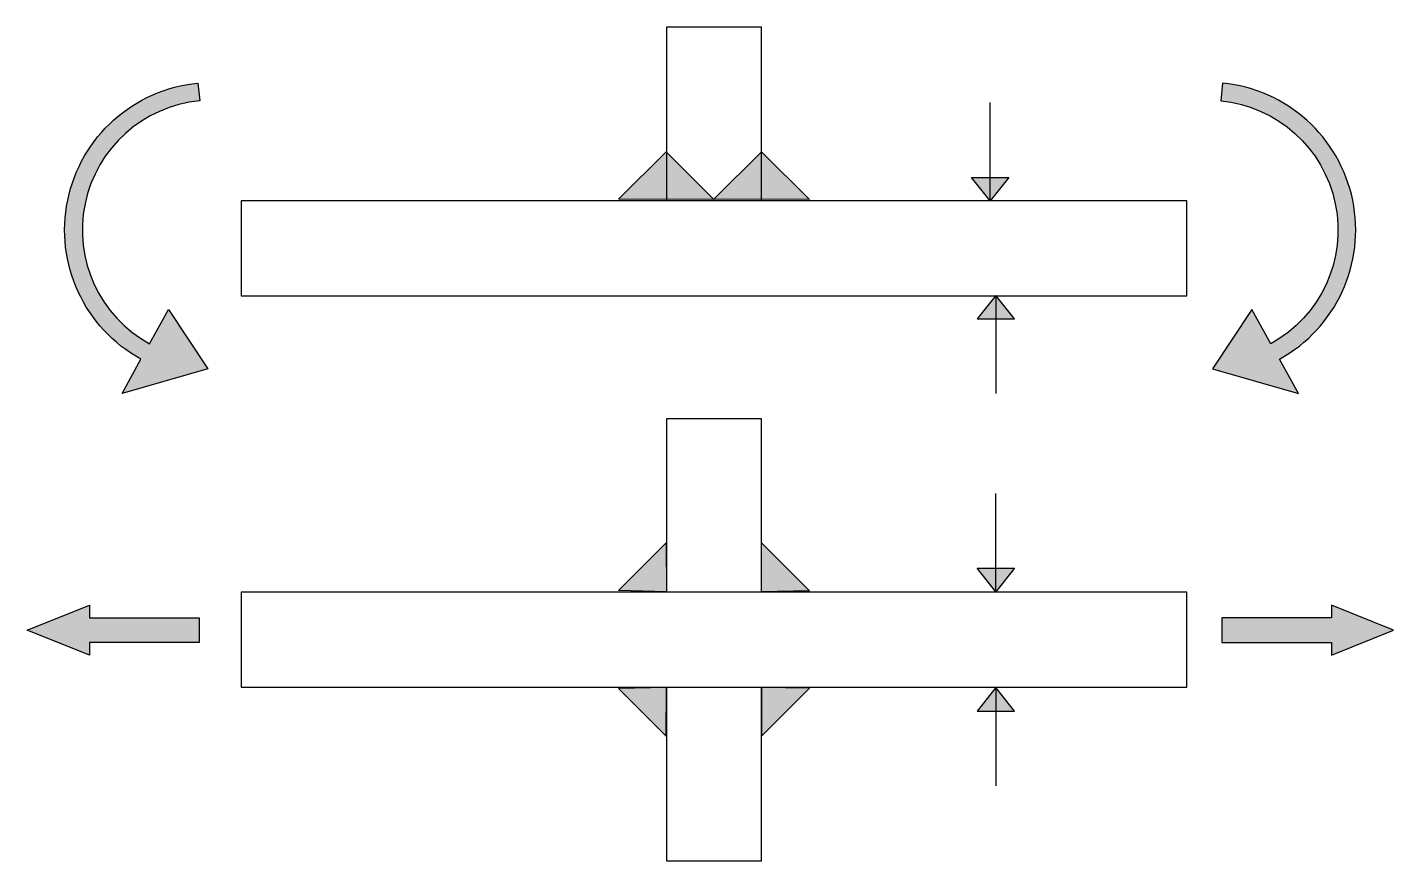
# Model space of a CAD drawing. Extents: x 6 to 116, y 0 to 67.
import ezdxf

# ---------------------------------------------------------------- set-up
doc = ezdxf.new("R2010")
doc.units = 0
doc.header["$MEASUREMENT"] = 0
doc.layers.get('0').update_dxf_attribs({"linetype": 'CONTINUOUS'})
doc.layers.add('1', color=7, linetype='CONTINUOUS')

msp = doc.modelspace()

# ---------------------------------------------------------------- hatches: boundary and pattern name
at = {"layer": '1'}
for points in [[(20.78, 39.78), (13.89, 37.78), (15.41, 40.54, -0.737367), (19.99, 62.72), (20.13, 61.3, 0.737367), (16.1, 41.78), (17.62, 44.54)], [(101.53, 39.78), (108.42, 37.78), (106.9, 40.54, 0.737367), (102.32, 62.72), (102.18, 61.3, -0.737367), (106.21, 41.78), (104.69, 44.54)], [(53.8, 53.4), (57.61, 57.21), (61.46, 53.36)], [(61.46, 53.4), (65.28, 57.21), (69.13, 53.36)], [(83.65, 53.26), (82.15, 55.15), (85.15, 55.15)], [(84.12, 45.67), (82.62, 43.78), (85.62, 43.78)], [(53.8, 21.96), (57.61, 25.78), (57.65, 21.86)], [(65.28, 21.86), (65.28, 25.78), (69.13, 21.93)], [(84.12, 21.86), (82.62, 23.75), (85.62, 23.75)], [(6.28, 18.78), (11.28, 20.78), (11.28, 19.78), (20.08, 19.78), (20.08, 18.78), (20.08, 17.78), (11.28, 17.78), (11.28, 16.78)], [(116.08, 18.78), (111.08, 20.78), (111.08, 19.78), (102.28, 19.78), (102.28, 18.78), (102.28, 17.78), (111.08, 17.78), (111.08, 16.78)], [(53.8, 14.08), (57.61, 10.26), (57.65, 14.18)], [(65.28, 14.18), (65.28, 10.26), (69.13, 14.11)], [(84.12, 14.17), (82.62, 12.28), (85.62, 12.28)]]:
    msp.add_hatch(color=7, dxfattribs=at).paths.add_polyline_path(points)

# ---------------------------------------------------------------- linework, layer by layer
at = {"color": 7, "linetype": 'CONTINUOUS'}
for points in [[(57.65, 67.2), (57.65, 53.3), (65.28, 53.3), (65.28, 67.2)], [(57.65, 35.76), (57.65, 21.86), (65.28, 21.86), (65.28, 35.76)], [(23.46, 14.2), (99.46, 14.2), (99.46, 21.83), (23.46, 21.83)], [(57.65, 14.16), (57.65, 0.26), (65.28, 0.26), (65.28, 14.16)]]:
    msp.add_lwpolyline(points, close=True, dxfattribs=at)
at = {"linetype": 'CONTINUOUS'}
msp.add_lwpolyline([(23.46, 45.63), (99.46, 45.63), (99.46, 53.26), (23.46, 53.26)], close=True, dxfattribs=at)
at = {"layer": '1', "linetype": 'CONTINUOUS'}
for p, q in [((83.65, 53.26), (83.65, 61.15)), ((84.12, 45.67), (84.12, 37.78)), ((84.12, 21.86), (84.12, 29.75)), ((84.12, 14.17), (84.12, 6.28))]:
    msp.add_line(p, q, dxfattribs=at)
for points in [[(20.78, 39.78), (13.89, 37.78), (15.41, 40.54, -0.737367), (19.99, 62.72), (20.13, 61.3, 0.737367), (16.1, 41.78), (17.62, 44.54)], [(101.53, 39.78), (108.42, 37.78), (106.9, 40.54, 0.737367), (102.32, 62.72), (102.18, 61.3, -0.737367), (106.21, 41.78), (104.69, 44.54)]]:
    msp.add_lwpolyline(points, format="xyb", close=True, dxfattribs=at)
for points in [[(53.8, 53.4), (57.61, 57.21), (61.46, 53.36)], [(61.46, 53.4), (65.28, 57.21), (69.13, 53.36)], [(83.65, 53.26), (82.15, 55.15), (85.15, 55.15)], [(84.12, 45.67), (82.62, 43.78), (85.62, 43.78)], [(53.8, 21.96), (57.61, 25.78), (57.65, 21.86)], [(65.28, 21.86), (65.28, 25.78), (69.13, 21.93)], [(84.12, 21.86), (82.62, 23.75), (85.62, 23.75)], [(6.28, 18.78), (11.28, 20.78), (11.28, 19.78), (20.08, 19.78), (20.08, 18.78), (20.08, 17.78), (11.28, 17.78), (11.28, 16.78)], [(116.08, 18.78), (111.08, 20.78), (111.08, 19.78), (102.28, 19.78), (102.28, 18.78), (102.28, 17.78), (111.08, 17.78), (111.08, 16.78)], [(53.8, 14.08), (57.61, 10.26), (57.65, 14.18)], [(65.28, 14.18), (65.28, 10.26), (69.13, 14.11)], [(84.12, 14.17), (82.62, 12.28), (85.62, 12.28)]]:
    msp.add_lwpolyline(points, close=True, dxfattribs=at)

doc.saveas('drawing.dxf')
